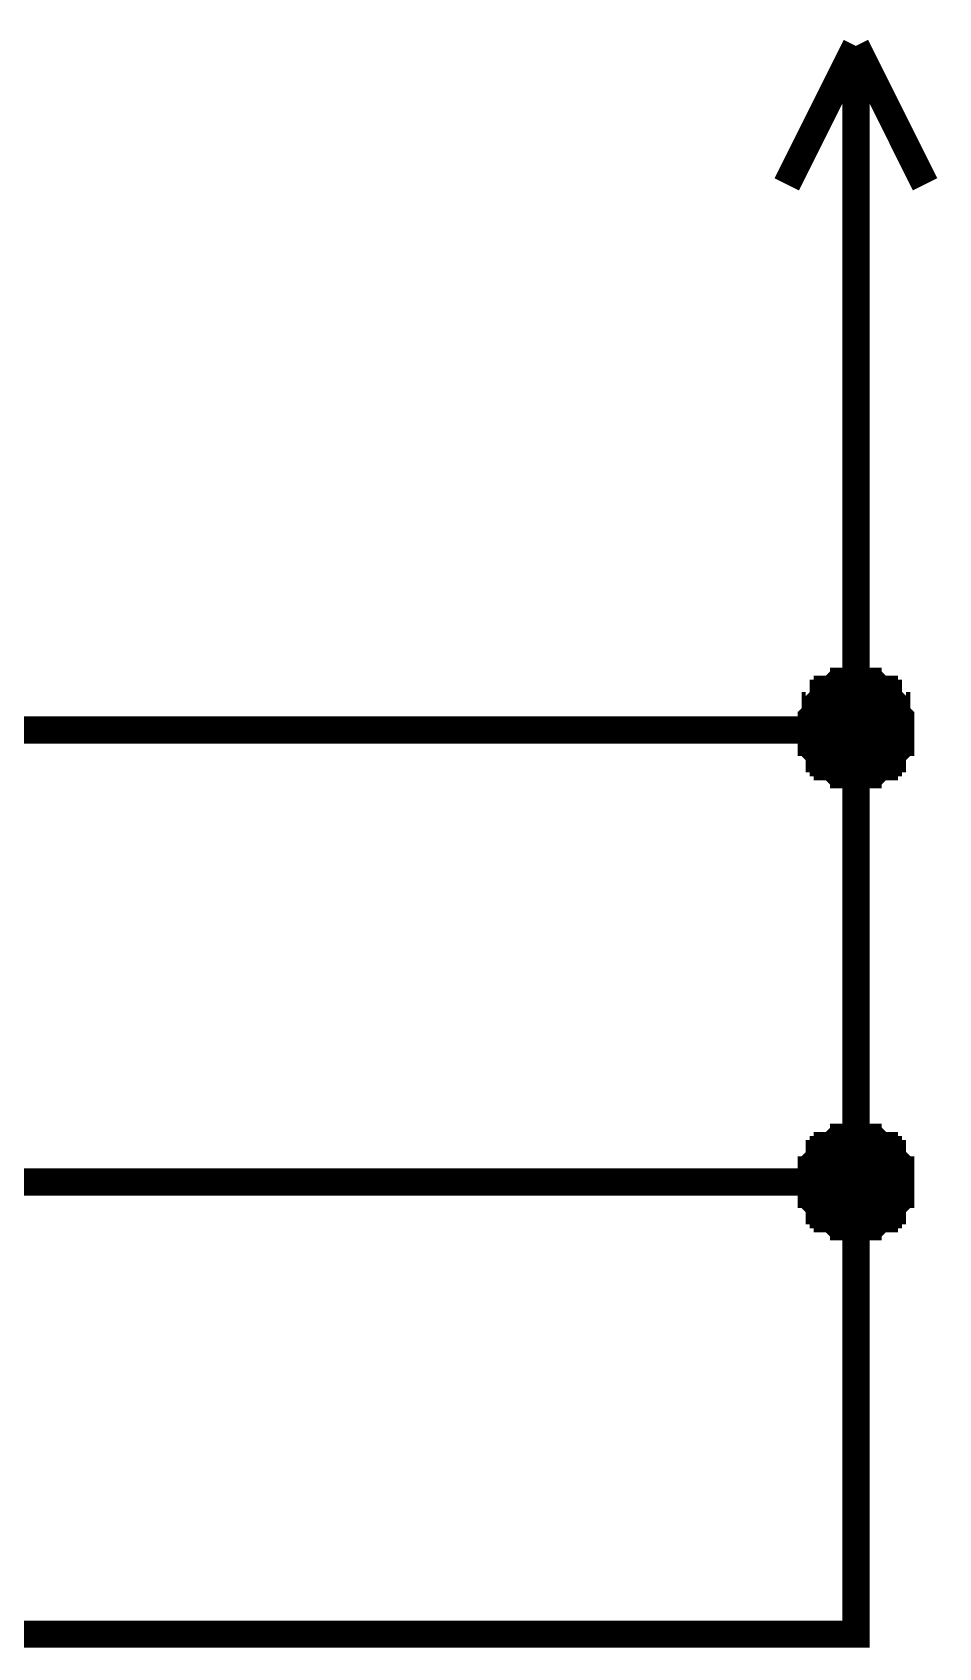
# Model space of a CAD drawing. Header units: millimetres. Extents: x 0 to 841, y 0 to 594.
# Drawn here: x 755.91 to 765.92, y 252.34 to 270.15 of the extents above; entities that cross this region are included whole.
import ezdxf

# ---------------------------------------------------------------- set-up
doc = ezdxf.new("R2010")
doc.units = ezdxf.units.MM
doc.layers.add('Sheet', color=255, linetype='Continuous')

msp = doc.modelspace()

# ---------------------------------------------------------------- linework, layer by layer
at = {"layer": 'Sheet'}
for points, const_width in [([(765.003, 270.004), (764.239, 268.477)], 0.3), ([(765.003, 270.004), (765.766, 268.477)], 0.3), ([(765.003, 267.489), (765.003, 270.004)], 0.3), ([(745.015, 252.486), (765.003, 252.486), (765.003, 257.472), (765.003, 262.458), (765.003, 267.489)], 0.3), ([(764.509, 262.458), (764.509, 262.503), (764.509, 262.503), (764.509, 262.548), (764.509, 262.593), (764.509, 262.593), (764.554, 262.637), (764.554, 262.637), (764.554, 262.682), (764.554, 262.682), (764.554, 262.727), (764.599, 262.727), (764.599, 262.772), (764.599, 262.772), (764.643, 262.817), (764.643, 262.817), (764.643, 262.862), (764.688, 262.862), (764.688, 262.862), (764.688, 262.907), (764.733, 262.907), (764.733, 262.907), (764.778, 262.952), (764.778, 262.952), (764.823, 262.952), (764.823, 262.952), (764.868, 262.952), (764.868, 262.997), (764.913, 262.997), (764.913, 262.997), (764.958, 262.997), (764.958, 262.997), (765.003, 262.997)], 0.3), ([(764.509, 262.458), (764.509, 262.503), (764.509, 262.503), (764.509, 262.548), (764.509, 262.593), (764.509, 262.593), (764.554, 262.637), (764.554, 262.637), (764.554, 262.682), (764.554, 262.682), (764.554, 262.727), (764.599, 262.727), (764.599, 262.772), (764.599, 262.772), (764.643, 262.817), (764.643, 262.817), (764.643, 262.862), (764.688, 262.862), (764.688, 262.862), (764.688, 262.907), (764.733, 262.907), (764.733, 262.907), (764.778, 262.952), (764.778, 262.952), (764.823, 262.952), (764.823, 262.952), (764.868, 262.952), (764.868, 262.997), (764.913, 262.997), (764.913, 262.997), (764.958, 262.997), (764.958, 262.997), (765.003, 262.997)], 0.3), ([(764.509, 262.458), (764.509, 262.503), (764.509, 262.503), (764.509, 262.548), (764.509, 262.593), (764.509, 262.593), (764.554, 262.637), (764.554, 262.637), (764.554, 262.682), (764.554, 262.682), (764.554, 262.727), (764.599, 262.727), (764.599, 262.772), (764.599, 262.772), (764.643, 262.817), (764.643, 262.817), (764.643, 262.862), (764.688, 262.862), (764.688, 262.862), (764.688, 262.907), (764.733, 262.907), (764.733, 262.907), (764.778, 262.952), (764.778, 262.952), (764.823, 262.952), (764.823, 262.952), (764.868, 262.952), (764.868, 262.997), (764.913, 262.997), (764.913, 262.997), (764.958, 262.997), (764.958, 262.997), (765.003, 262.997)], 0.3), ([(764.509, 262.458), (764.509, 262.503), (764.509, 262.503), (764.509, 262.548), (764.509, 262.593), (764.509, 262.593), (764.554, 262.637), (764.554, 262.637), (764.554, 262.682), (764.554, 262.682), (764.554, 262.727), (764.599, 262.727), (764.599, 262.772), (764.599, 262.772), (764.643, 262.817), (764.643, 262.817), (764.643, 262.862), (764.688, 262.862), (764.688, 262.862), (764.688, 262.907), (764.733, 262.907), (764.733, 262.907), (764.778, 262.952), (764.778, 262.952), (764.823, 262.952), (764.823, 262.952), (764.868, 262.952), (764.868, 262.997), (764.913, 262.997), (764.913, 262.997), (764.958, 262.997), (764.958, 262.997), (765.003, 262.997)], 0.3), ([(764.509, 262.458), (764.509, 262.503), (764.509, 262.503), (764.509, 262.548), (764.509, 262.593), (764.509, 262.593), (764.554, 262.637), (764.554, 262.637), (764.554, 262.682), (764.554, 262.682), (764.554, 262.727), (764.599, 262.727), (764.599, 262.772), (764.599, 262.772), (764.643, 262.817), (764.643, 262.817), (764.643, 262.862), (764.688, 262.862), (764.688, 262.862), (764.688, 262.907), (764.733, 262.907), (764.733, 262.907), (764.778, 262.952), (764.778, 262.952), (764.823, 262.952), (764.823, 262.952), (764.868, 262.952), (764.868, 262.997), (764.913, 262.997), (764.913, 262.997), (764.958, 262.997), (764.958, 262.997), (765.003, 262.997)], 0.0991), ([(764.509, 262.458), (764.509, 262.503), (764.509, 262.503), (764.509, 262.548), (764.509, 262.593), (764.509, 262.593), (764.554, 262.637), (764.554, 262.637), (764.554, 262.682), (764.554, 262.682), (764.554, 262.727), (764.599, 262.727), (764.599, 262.772), (764.599, 262.772), (764.643, 262.817), (764.643, 262.817), (764.643, 262.862), (764.688, 262.862), (764.688, 262.862), (764.688, 262.907), (764.733, 262.907), (764.733, 262.907), (764.778, 262.952), (764.778, 262.952), (764.823, 262.952), (764.823, 262.952), (764.868, 262.952), (764.868, 262.997), (764.913, 262.997), (764.913, 262.997), (764.958, 262.997), (764.958, 262.997), (765.003, 262.997)], 0.0991), ([(764.509, 262.458), (764.509, 262.503), (764.509, 262.503), (764.509, 262.548), (764.509, 262.593), (764.509, 262.593), (764.554, 262.637), (764.554, 262.637), (764.554, 262.682), (764.554, 262.682), (764.554, 262.727), (764.599, 262.727), (764.599, 262.772), (764.599, 262.772), (764.643, 262.817), (764.643, 262.817), (764.643, 262.862), (764.688, 262.862), (764.688, 262.862), (764.688, 262.907), (764.733, 262.907), (764.733, 262.907), (764.778, 262.952), (764.778, 262.952), (764.823, 262.952), (764.823, 262.952), (764.868, 262.952), (764.868, 262.997), (764.913, 262.997), (764.913, 262.997), (764.958, 262.997), (764.958, 262.997), (765.003, 262.997)], 0.0991), ([(764.509, 262.458), (764.509, 262.503), (764.509, 262.503), (764.509, 262.548), (764.509, 262.593), (764.509, 262.593), (764.554, 262.637), (764.554, 262.637), (764.554, 262.682), (764.554, 262.682), (764.554, 262.727), (764.599, 262.727), (764.599, 262.772), (764.599, 262.772), (764.643, 262.817), (764.643, 262.817), (764.643, 262.862), (764.688, 262.862), (764.688, 262.862), (764.688, 262.907), (764.733, 262.907), (764.733, 262.907), (764.778, 262.952), (764.778, 262.952), (764.823, 262.952), (764.823, 262.952), (764.868, 262.952), (764.868, 262.997), (764.913, 262.997), (764.913, 262.997), (764.958, 262.997), (764.958, 262.997), (765.003, 262.997)], 0.0991), ([(765.003, 262.997), (765.003, 262.997)], 0.3), ([(765.003, 262.997), (765.048, 262.997), (765.048, 262.997), (765.093, 262.997), (765.093, 262.997), (765.138, 262.997), (765.138, 262.952), (765.182, 262.952), (765.182, 262.952), (765.227, 262.952), (765.227, 262.952), (765.272, 262.907), (765.272, 262.907), (765.317, 262.907), (765.317, 262.862), (765.317, 262.862), (765.362, 262.862), (765.362, 262.817), (765.362, 262.817), (765.407, 262.772), (765.407, 262.772), (765.407, 262.727), (765.452, 262.727), (765.452, 262.682), (765.452, 262.682), (765.452, 262.637), (765.452, 262.637), (765.497, 262.593), (765.497, 262.593), (765.497, 262.548), (765.497, 262.503), (765.497, 262.503), (765.497, 262.458)], 0.3), ([(765.003, 262.997), (765.003, 262.997)], 0.3), ([(765.003, 262.997), (765.048, 262.997), (765.048, 262.997), (765.093, 262.997), (765.093, 262.997), (765.138, 262.997), (765.138, 262.952), (765.182, 262.952), (765.182, 262.952), (765.227, 262.952), (765.227, 262.952), (765.272, 262.907), (765.272, 262.907), (765.317, 262.907), (765.317, 262.862), (765.317, 262.862), (765.362, 262.862), (765.362, 262.817), (765.362, 262.817), (765.407, 262.772), (765.407, 262.772), (765.407, 262.727), (765.452, 262.727), (765.452, 262.682), (765.452, 262.682), (765.452, 262.637), (765.452, 262.637), (765.497, 262.593), (765.497, 262.593), (765.497, 262.548), (765.497, 262.503), (765.497, 262.503), (765.497, 262.458)], 0.3), ([(765.003, 262.997), (765.003, 262.997)], 0.3), ([(765.003, 262.997), (765.048, 262.997), (765.048, 262.997), (765.093, 262.997), (765.093, 262.997), (765.138, 262.997), (765.138, 262.952), (765.182, 262.952), (765.182, 262.952), (765.227, 262.952), (765.227, 262.952), (765.272, 262.907), (765.272, 262.907), (765.317, 262.907), (765.317, 262.862), (765.317, 262.862), (765.362, 262.862), (765.362, 262.817), (765.362, 262.817), (765.407, 262.772), (765.407, 262.772), (765.407, 262.727), (765.452, 262.727), (765.452, 262.682), (765.452, 262.682), (765.452, 262.637), (765.452, 262.637), (765.497, 262.593), (765.497, 262.593), (765.497, 262.548), (765.497, 262.503), (765.497, 262.503), (765.497, 262.458)], 0.3), ([(765.003, 262.997), (765.003, 262.997)], 0.3), ([(765.003, 262.997), (765.048, 262.997), (765.048, 262.997), (765.093, 262.997), (765.093, 262.997), (765.138, 262.997), (765.138, 262.952), (765.182, 262.952), (765.182, 262.952), (765.227, 262.952), (765.227, 262.952), (765.272, 262.907), (765.272, 262.907), (765.317, 262.907), (765.317, 262.862), (765.317, 262.862), (765.362, 262.862), (765.362, 262.817), (765.362, 262.817), (765.407, 262.772), (765.407, 262.772), (765.407, 262.727), (765.452, 262.727), (765.452, 262.682), (765.452, 262.682), (765.452, 262.637), (765.452, 262.637), (765.497, 262.593), (765.497, 262.593), (765.497, 262.548), (765.497, 262.503), (765.497, 262.503), (765.497, 262.458)], 0.3), ([(765.003, 262.997), (765.003, 262.997)], 0.0991), ([(765.003, 262.997), (765.048, 262.997), (765.048, 262.997), (765.093, 262.997), (765.093, 262.997), (765.138, 262.997), (765.138, 262.952), (765.182, 262.952), (765.182, 262.952), (765.227, 262.952), (765.227, 262.952), (765.272, 262.907), (765.272, 262.907), (765.317, 262.907), (765.317, 262.862), (765.317, 262.862), (765.362, 262.862), (765.362, 262.817), (765.362, 262.817), (765.407, 262.772), (765.407, 262.772), (765.407, 262.727), (765.452, 262.727), (765.452, 262.682), (765.452, 262.682), (765.452, 262.637), (765.452, 262.637), (765.497, 262.593), (765.497, 262.593), (765.497, 262.548), (765.497, 262.503), (765.497, 262.503), (765.497, 262.458)], 0.0991), ([(765.003, 262.997), (765.003, 262.997)], 0.0991), ([(765.003, 262.997), (765.048, 262.997), (765.048, 262.997), (765.093, 262.997), (765.093, 262.997), (765.138, 262.997), (765.138, 262.952), (765.182, 262.952), (765.182, 262.952), (765.227, 262.952), (765.227, 262.952), (765.272, 262.907), (765.272, 262.907), (765.317, 262.907), (765.317, 262.862), (765.317, 262.862), (765.362, 262.862), (765.362, 262.817), (765.362, 262.817), (765.407, 262.772), (765.407, 262.772), (765.407, 262.727), (765.452, 262.727), (765.452, 262.682), (765.452, 262.682), (765.452, 262.637), (765.452, 262.637), (765.497, 262.593), (765.497, 262.593), (765.497, 262.548), (765.497, 262.503), (765.497, 262.503), (765.497, 262.458)], 0.0991), ([(765.003, 262.997), (765.003, 262.997)], 0.0991), ([(765.003, 262.997), (765.048, 262.997), (765.048, 262.997), (765.093, 262.997), (765.093, 262.997), (765.138, 262.997), (765.138, 262.952), (765.182, 262.952), (765.182, 262.952), (765.227, 262.952), (765.227, 262.952), (765.272, 262.907), (765.272, 262.907), (765.317, 262.907), (765.317, 262.862), (765.317, 262.862), (765.362, 262.862), (765.362, 262.817), (765.362, 262.817), (765.407, 262.772), (765.407, 262.772), (765.407, 262.727), (765.452, 262.727), (765.452, 262.682), (765.452, 262.682), (765.452, 262.637), (765.452, 262.637), (765.497, 262.593), (765.497, 262.593), (765.497, 262.548), (765.497, 262.503), (765.497, 262.503), (765.497, 262.458)], 0.0991), ([(765.003, 262.997), (765.003, 262.997)], 0.0991), ([(765.003, 262.997), (765.048, 262.997), (765.048, 262.997), (765.093, 262.997), (765.093, 262.997), (765.138, 262.997), (765.138, 262.952), (765.182, 262.952), (765.182, 262.952), (765.227, 262.952), (765.227, 262.952), (765.272, 262.907), (765.272, 262.907), (765.317, 262.907), (765.317, 262.862), (765.317, 262.862), (765.362, 262.862), (765.362, 262.817), (765.362, 262.817), (765.407, 262.772), (765.407, 262.772), (765.407, 262.727), (765.452, 262.727), (765.452, 262.682), (765.452, 262.682), (765.452, 262.637), (765.452, 262.637), (765.497, 262.593), (765.497, 262.593), (765.497, 262.548), (765.497, 262.503), (765.497, 262.503), (765.497, 262.458)], 0.0991), ([(745.015, 262.458), (765.003, 262.458)], 0.3), ([(765.003, 261.964), (764.958, 261.964), (764.958, 261.964), (764.913, 261.964), (764.913, 261.964), (764.868, 261.964), (764.868, 262.009), (764.823, 262.009), (764.823, 262.009), (764.778, 262.009), (764.778, 262.009), (764.733, 262.054), (764.733, 262.054), (764.688, 262.054), (764.688, 262.098), (764.688, 262.098), (764.643, 262.098), (764.643, 262.143), (764.643, 262.143), (764.599, 262.143), (764.599, 262.188), (764.599, 262.188), (764.554, 262.233), (764.554, 262.233), (764.554, 262.278), (764.554, 262.278), (764.554, 262.323), (764.509, 262.323), (764.509, 262.368), (764.509, 262.368), (764.509, 262.413), (764.509, 262.413), (764.509, 262.458)], 0.3), ([(764.509, 262.458), (764.509, 262.458)], 0.3), ([(765.003, 261.964), (764.958, 261.964), (764.958, 261.964), (764.913, 261.964), (764.913, 261.964), (764.868, 261.964), (764.868, 262.009), (764.823, 262.009), (764.823, 262.009), (764.778, 262.009), (764.778, 262.009), (764.733, 262.054), (764.733, 262.054), (764.688, 262.054), (764.688, 262.098), (764.688, 262.098), (764.643, 262.098), (764.643, 262.143), (764.643, 262.143), (764.599, 262.143), (764.599, 262.188), (764.599, 262.188), (764.554, 262.233), (764.554, 262.233), (764.554, 262.278), (764.554, 262.278), (764.554, 262.323), (764.509, 262.323), (764.509, 262.368), (764.509, 262.368), (764.509, 262.413), (764.509, 262.413), (764.509, 262.458)], 0.3), ([(764.509, 262.458), (764.509, 262.458)], 0.3), ([(765.003, 261.964), (764.958, 261.964), (764.958, 261.964), (764.913, 261.964), (764.913, 261.964), (764.868, 261.964), (764.868, 262.009), (764.823, 262.009), (764.823, 262.009), (764.778, 262.009), (764.778, 262.009), (764.733, 262.054), (764.733, 262.054), (764.688, 262.054), (764.688, 262.098), (764.688, 262.098), (764.643, 262.098), (764.643, 262.143), (764.643, 262.143), (764.599, 262.143), (764.599, 262.188), (764.599, 262.188), (764.554, 262.233), (764.554, 262.233), (764.554, 262.278), (764.554, 262.278), (764.554, 262.323), (764.509, 262.323), (764.509, 262.368), (764.509, 262.368), (764.509, 262.413), (764.509, 262.413), (764.509, 262.458)], 0.3), ([(764.509, 262.458), (764.509, 262.458)], 0.3), ([(765.003, 261.964), (764.958, 261.964), (764.958, 261.964), (764.913, 261.964), (764.913, 261.964), (764.868, 261.964), (764.868, 262.009), (764.823, 262.009), (764.823, 262.009), (764.778, 262.009), (764.778, 262.009), (764.733, 262.054), (764.733, 262.054), (764.688, 262.054), (764.688, 262.098), (764.688, 262.098), (764.643, 262.098), (764.643, 262.143), (764.643, 262.143), (764.599, 262.143), (764.599, 262.188), (764.599, 262.188), (764.554, 262.233), (764.554, 262.233), (764.554, 262.278), (764.554, 262.278), (764.554, 262.323), (764.509, 262.323), (764.509, 262.368), (764.509, 262.368), (764.509, 262.413), (764.509, 262.413), (764.509, 262.458)], 0.3), ([(764.509, 262.458), (764.509, 262.458)], 0.3), ([(765.003, 261.964), (764.958, 261.964), (764.958, 261.964), (764.913, 261.964), (764.913, 261.964), (764.868, 261.964), (764.868, 262.009), (764.823, 262.009), (764.823, 262.009), (764.778, 262.009), (764.778, 262.009), (764.733, 262.054), (764.733, 262.054), (764.688, 262.054), (764.688, 262.098), (764.688, 262.098), (764.643, 262.098), (764.643, 262.143), (764.643, 262.143), (764.599, 262.143), (764.599, 262.188), (764.599, 262.188), (764.554, 262.233), (764.554, 262.233), (764.554, 262.278), (764.554, 262.278), (764.554, 262.323), (764.509, 262.323), (764.509, 262.368), (764.509, 262.368), (764.509, 262.413), (764.509, 262.413), (764.509, 262.458)], 0.0991), ([(764.509, 262.458), (764.509, 262.458)], 0.0991), ([(765.003, 261.964), (764.958, 261.964), (764.958, 261.964), (764.913, 261.964), (764.913, 261.964), (764.868, 261.964), (764.868, 262.009), (764.823, 262.009), (764.823, 262.009), (764.778, 262.009), (764.778, 262.009), (764.733, 262.054), (764.733, 262.054), (764.688, 262.054), (764.688, 262.098), (764.688, 262.098), (764.643, 262.098), (764.643, 262.143), (764.643, 262.143), (764.599, 262.143), (764.599, 262.188), (764.599, 262.188), (764.554, 262.233), (764.554, 262.233), (764.554, 262.278), (764.554, 262.278), (764.554, 262.323), (764.509, 262.323), (764.509, 262.368), (764.509, 262.368), (764.509, 262.413), (764.509, 262.413), (764.509, 262.458)], 0.0991), ([(764.509, 262.458), (764.509, 262.458)], 0.0991), ([(765.003, 261.964), (764.958, 261.964), (764.958, 261.964), (764.913, 261.964), (764.913, 261.964), (764.868, 261.964), (764.868, 262.009), (764.823, 262.009), (764.823, 262.009), (764.778, 262.009), (764.778, 262.009), (764.733, 262.054), (764.733, 262.054), (764.688, 262.054), (764.688, 262.098), (764.688, 262.098), (764.643, 262.098), (764.643, 262.143), (764.643, 262.143), (764.599, 262.143), (764.599, 262.188), (764.599, 262.188), (764.554, 262.233), (764.554, 262.233), (764.554, 262.278), (764.554, 262.278), (764.554, 262.323), (764.509, 262.323), (764.509, 262.368), (764.509, 262.368), (764.509, 262.413), (764.509, 262.413), (764.509, 262.458)], 0.0991), ([(764.509, 262.458), (764.509, 262.458)], 0.0991), ([(765.003, 261.964), (764.958, 261.964), (764.958, 261.964), (764.913, 261.964), (764.913, 261.964), (764.868, 261.964), (764.868, 262.009), (764.823, 262.009), (764.823, 262.009), (764.778, 262.009), (764.778, 262.009), (764.733, 262.054), (764.733, 262.054), (764.688, 262.054), (764.688, 262.098), (764.688, 262.098), (764.643, 262.098), (764.643, 262.143), (764.643, 262.143), (764.599, 262.143), (764.599, 262.188), (764.599, 262.188), (764.554, 262.233), (764.554, 262.233), (764.554, 262.278), (764.554, 262.278), (764.554, 262.323), (764.509, 262.323), (764.509, 262.368), (764.509, 262.368), (764.509, 262.413), (764.509, 262.413), (764.509, 262.458)], 0.0991), ([(764.509, 262.458), (764.509, 262.458)], 0.0991), ([(765.497, 262.458), (765.497, 262.413), (765.497, 262.413), (765.497, 262.368), (765.497, 262.368), (765.497, 262.323), (765.452, 262.323), (765.452, 262.278), (765.452, 262.278), (765.452, 262.233), (765.452, 262.233), (765.407, 262.188), (765.407, 262.188), (765.407, 262.143), (765.362, 262.143), (765.362, 262.143), (765.362, 262.098), (765.317, 262.098), (765.317, 262.098), (765.317, 262.054), (765.272, 262.054), (765.272, 262.054), (765.227, 262.009), (765.227, 262.009), (765.182, 262.009), (765.182, 262.009), (765.138, 262.009), (765.138, 261.964), (765.093, 261.964), (765.093, 261.964), (765.048, 261.964), (765.048, 261.964), (765.003, 261.964)], 0.3), ([(765.497, 262.458), (765.497, 262.413), (765.497, 262.413), (765.497, 262.368), (765.497, 262.368), (765.497, 262.323), (765.452, 262.323), (765.452, 262.278), (765.452, 262.278), (765.452, 262.233), (765.452, 262.233), (765.407, 262.188), (765.407, 262.188), (765.407, 262.143), (765.362, 262.143), (765.362, 262.143), (765.362, 262.098), (765.317, 262.098), (765.317, 262.098), (765.317, 262.054), (765.272, 262.054), (765.272, 262.054), (765.227, 262.009), (765.227, 262.009), (765.182, 262.009), (765.182, 262.009), (765.138, 262.009), (765.138, 261.964), (765.093, 261.964), (765.093, 261.964), (765.048, 261.964), (765.048, 261.964), (765.003, 261.964)], 0.3), ([(765.497, 262.458), (765.497, 262.413), (765.497, 262.413), (765.497, 262.368), (765.497, 262.368), (765.497, 262.323), (765.452, 262.323), (765.452, 262.278), (765.452, 262.278), (765.452, 262.233), (765.452, 262.233), (765.407, 262.188), (765.407, 262.188), (765.407, 262.143), (765.362, 262.143), (765.362, 262.143), (765.362, 262.098), (765.317, 262.098), (765.317, 262.098), (765.317, 262.054), (765.272, 262.054), (765.272, 262.054), (765.227, 262.009), (765.227, 262.009), (765.182, 262.009), (765.182, 262.009), (765.138, 262.009), (765.138, 261.964), (765.093, 261.964), (765.093, 261.964), (765.048, 261.964), (765.048, 261.964), (765.003, 261.964)], 0.3), ([(765.497, 262.458), (765.497, 262.413), (765.497, 262.413), (765.497, 262.368), (765.497, 262.368), (765.497, 262.323), (765.452, 262.323), (765.452, 262.278), (765.452, 262.278), (765.452, 262.233), (765.452, 262.233), (765.407, 262.188), (765.407, 262.188), (765.407, 262.143), (765.362, 262.143), (765.362, 262.143), (765.362, 262.098), (765.317, 262.098), (765.317, 262.098), (765.317, 262.054), (765.272, 262.054), (765.272, 262.054), (765.227, 262.009), (765.227, 262.009), (765.182, 262.009), (765.182, 262.009), (765.138, 262.009), (765.138, 261.964), (765.093, 261.964), (765.093, 261.964), (765.048, 261.964), (765.048, 261.964), (765.003, 261.964)], 0.3), ([(765.497, 262.458), (765.497, 262.413), (765.497, 262.413), (765.497, 262.368), (765.497, 262.368), (765.497, 262.323), (765.452, 262.323), (765.452, 262.278), (765.452, 262.278), (765.452, 262.233), (765.452, 262.233), (765.407, 262.188), (765.407, 262.188), (765.407, 262.143), (765.362, 262.143), (765.362, 262.143), (765.362, 262.098), (765.317, 262.098), (765.317, 262.098), (765.317, 262.054), (765.272, 262.054), (765.272, 262.054), (765.227, 262.009), (765.227, 262.009), (765.182, 262.009), (765.182, 262.009), (765.138, 262.009), (765.138, 261.964), (765.093, 261.964), (765.093, 261.964), (765.048, 261.964), (765.048, 261.964), (765.003, 261.964)], 0.0991), ([(765.497, 262.458), (765.497, 262.413), (765.497, 262.413), (765.497, 262.368), (765.497, 262.368), (765.497, 262.323), (765.452, 262.323), (765.452, 262.278), (765.452, 262.278), (765.452, 262.233), (765.452, 262.233), (765.407, 262.188), (765.407, 262.188), (765.407, 262.143), (765.362, 262.143), (765.362, 262.143), (765.362, 262.098), (765.317, 262.098), (765.317, 262.098), (765.317, 262.054), (765.272, 262.054), (765.272, 262.054), (765.227, 262.009), (765.227, 262.009), (765.182, 262.009), (765.182, 262.009), (765.138, 262.009), (765.138, 261.964), (765.093, 261.964), (765.093, 261.964), (765.048, 261.964), (765.048, 261.964), (765.003, 261.964)], 0.0991), ([(765.497, 262.458), (765.497, 262.413), (765.497, 262.413), (765.497, 262.368), (765.497, 262.368), (765.497, 262.323), (765.452, 262.323), (765.452, 262.278), (765.452, 262.278), (765.452, 262.233), (765.452, 262.233), (765.407, 262.188), (765.407, 262.188), (765.407, 262.143), (765.362, 262.143), (765.362, 262.143), (765.362, 262.098), (765.317, 262.098), (765.317, 262.098), (765.317, 262.054), (765.272, 262.054), (765.272, 262.054), (765.227, 262.009), (765.227, 262.009), (765.182, 262.009), (765.182, 262.009), (765.138, 262.009), (765.138, 261.964), (765.093, 261.964), (765.093, 261.964), (765.048, 261.964), (765.048, 261.964), (765.003, 261.964)], 0.0991), ([(765.497, 262.458), (765.497, 262.413), (765.497, 262.413), (765.497, 262.368), (765.497, 262.368), (765.497, 262.323), (765.452, 262.323), (765.452, 262.278), (765.452, 262.278), (765.452, 262.233), (765.452, 262.233), (765.407, 262.188), (765.407, 262.188), (765.407, 262.143), (765.362, 262.143), (765.362, 262.143), (765.362, 262.098), (765.317, 262.098), (765.317, 262.098), (765.317, 262.054), (765.272, 262.054), (765.272, 262.054), (765.227, 262.009), (765.227, 262.009), (765.182, 262.009), (765.182, 262.009), (765.138, 262.009), (765.138, 261.964), (765.093, 261.964), (765.093, 261.964), (765.048, 261.964), (765.048, 261.964), (765.003, 261.964)], 0.0991), ([(765.497, 262.458), (765.497, 262.458), (765.497, 262.458), (765.497, 262.458), (765.497, 262.458), (765.497, 262.458), (765.497, 262.458), (765.497, 262.458), (765.497, 262.458), (765.497, 262.458), (765.497, 262.458), (765.497, 262.458), (765.497, 262.458), (765.497, 262.458), (765.497, 262.458), (765.497, 262.458), (765.497, 262.458), (765.497, 262.458), (765.497, 262.458), (765.497, 262.458), (765.497, 262.458), (765.497, 262.458), (765.497, 262.458), (765.497, 262.458), (765.497, 262.458), (765.497, 262.458), (765.497, 262.458), (765.497, 262.458), (765.497, 262.458), (765.497, 262.458), (765.497, 262.458), (765.497, 262.458), (765.497, 262.458)], 0.3), ([(765.497, 262.458), (765.497, 262.458)], 0.3), ([(765.497, 262.458), (765.497, 262.458), (765.497, 262.458), (765.497, 262.458), (765.497, 262.458), (765.497, 262.458), (765.497, 262.458), (765.497, 262.458), (765.497, 262.458), (765.497, 262.458), (765.497, 262.458), (765.497, 262.458), (765.497, 262.458), (765.497, 262.458), (765.497, 262.458), (765.497, 262.458), (765.497, 262.458), (765.497, 262.458), (765.497, 262.458), (765.497, 262.458), (765.497, 262.458), (765.497, 262.458), (765.497, 262.458), (765.497, 262.458), (765.497, 262.458), (765.497, 262.458), (765.497, 262.458), (765.497, 262.458), (765.497, 262.458), (765.497, 262.458), (765.497, 262.458), (765.497, 262.458), (765.497, 262.458)], 0.3), ([(765.497, 262.458), (765.497, 262.458)], 0.3), ([(765.497, 262.458), (765.497, 262.458), (765.497, 262.458), (765.497, 262.458), (765.497, 262.458), (765.497, 262.458), (765.497, 262.458), (765.497, 262.458), (765.497, 262.458), (765.497, 262.458), (765.497, 262.458), (765.497, 262.458), (765.497, 262.458), (765.497, 262.458), (765.497, 262.458), (765.497, 262.458), (765.497, 262.458), (765.497, 262.458), (765.497, 262.458), (765.497, 262.458), (765.497, 262.458), (765.497, 262.458), (765.497, 262.458), (765.497, 262.458), (765.497, 262.458), (765.497, 262.458), (765.497, 262.458), (765.497, 262.458), (765.497, 262.458), (765.497, 262.458), (765.497, 262.458), (765.497, 262.458), (765.497, 262.458)], 0.3), ([(765.497, 262.458), (765.497, 262.458)], 0.3), ([(765.497, 262.458), (765.497, 262.458), (765.497, 262.458), (765.497, 262.458), (765.497, 262.458), (765.497, 262.458), (765.497, 262.458), (765.497, 262.458), (765.497, 262.458), (765.497, 262.458), (765.497, 262.458), (765.497, 262.458), (765.497, 262.458), (765.497, 262.458), (765.497, 262.458), (765.497, 262.458), (765.497, 262.458), (765.497, 262.458), (765.497, 262.458), (765.497, 262.458), (765.497, 262.458), (765.497, 262.458), (765.497, 262.458), (765.497, 262.458), (765.497, 262.458), (765.497, 262.458), (765.497, 262.458), (765.497, 262.458), (765.497, 262.458), (765.497, 262.458), (765.497, 262.458), (765.497, 262.458), (765.497, 262.458)], 0.3), ([(765.497, 262.458), (765.497, 262.458)], 0.3), ([(765.497, 262.458), (765.497, 262.458), (765.497, 262.458), (765.497, 262.458), (765.497, 262.458), (765.497, 262.458), (765.497, 262.458), (765.497, 262.458), (765.497, 262.458), (765.497, 262.458), (765.497, 262.458), (765.497, 262.458), (765.497, 262.458), (765.497, 262.458), (765.497, 262.458), (765.497, 262.458), (765.497, 262.458), (765.497, 262.458), (765.497, 262.458), (765.497, 262.458), (765.497, 262.458), (765.497, 262.458), (765.497, 262.458), (765.497, 262.458), (765.497, 262.458), (765.497, 262.458), (765.497, 262.458), (765.497, 262.458), (765.497, 262.458), (765.497, 262.458), (765.497, 262.458), (765.497, 262.458), (765.497, 262.458)], 0.0991), ([(765.497, 262.458), (765.497, 262.458)], 0.0991), ([(765.497, 262.458), (765.497, 262.458), (765.497, 262.458), (765.497, 262.458), (765.497, 262.458), (765.497, 262.458), (765.497, 262.458), (765.497, 262.458), (765.497, 262.458), (765.497, 262.458), (765.497, 262.458), (765.497, 262.458), (765.497, 262.458), (765.497, 262.458), (765.497, 262.458), (765.497, 262.458), (765.497, 262.458), (765.497, 262.458), (765.497, 262.458), (765.497, 262.458), (765.497, 262.458), (765.497, 262.458), (765.497, 262.458), (765.497, 262.458), (765.497, 262.458), (765.497, 262.458), (765.497, 262.458), (765.497, 262.458), (765.497, 262.458), (765.497, 262.458), (765.497, 262.458), (765.497, 262.458), (765.497, 262.458)], 0.0991), ([(765.497, 262.458), (765.497, 262.458)], 0.0991), ([(765.497, 262.458), (765.497, 262.458), (765.497, 262.458), (765.497, 262.458), (765.497, 262.458), (765.497, 262.458), (765.497, 262.458), (765.497, 262.458), (765.497, 262.458), (765.497, 262.458), (765.497, 262.458), (765.497, 262.458), (765.497, 262.458), (765.497, 262.458), (765.497, 262.458), (765.497, 262.458), (765.497, 262.458), (765.497, 262.458), (765.497, 262.458), (765.497, 262.458), (765.497, 262.458), (765.497, 262.458), (765.497, 262.458), (765.497, 262.458), (765.497, 262.458), (765.497, 262.458), (765.497, 262.458), (765.497, 262.458), (765.497, 262.458), (765.497, 262.458), (765.497, 262.458), (765.497, 262.458), (765.497, 262.458)], 0.0991), ([(765.497, 262.458), (765.497, 262.458)], 0.0991), ([(765.497, 262.458), (765.497, 262.458), (765.497, 262.458), (765.497, 262.458), (765.497, 262.458), (765.497, 262.458), (765.497, 262.458), (765.497, 262.458), (765.497, 262.458), (765.497, 262.458), (765.497, 262.458), (765.497, 262.458), (765.497, 262.458), (765.497, 262.458), (765.497, 262.458), (765.497, 262.458), (765.497, 262.458), (765.497, 262.458), (765.497, 262.458), (765.497, 262.458), (765.497, 262.458), (765.497, 262.458), (765.497, 262.458), (765.497, 262.458), (765.497, 262.458), (765.497, 262.458), (765.497, 262.458), (765.497, 262.458), (765.497, 262.458), (765.497, 262.458), (765.497, 262.458), (765.497, 262.458), (765.497, 262.458)], 0.0991), ([(765.497, 262.458), (765.497, 262.458)], 0.0991), ([(764.509, 257.472), (764.509, 257.517), (764.509, 257.517), (764.509, 257.562), (764.509, 257.562), (764.509, 257.607), (764.554, 257.607), (764.554, 257.652), (764.554, 257.652), (764.554, 257.696), (764.554, 257.696), (764.599, 257.741), (764.599, 257.741), (764.599, 257.786), (764.643, 257.786), (764.643, 257.786), (764.643, 257.831), (764.688, 257.831), (764.688, 257.831), (764.688, 257.876), (764.733, 257.876), (764.733, 257.876), (764.778, 257.921), (764.778, 257.921), (764.823, 257.921), (764.823, 257.921), (764.868, 257.921), (764.868, 257.966), (764.913, 257.966), (764.913, 257.966), (764.958, 257.966), (764.958, 257.966), (765.003, 257.966)], 0.3), ([(764.509, 257.472), (764.509, 257.517), (764.509, 257.517), (764.509, 257.562), (764.509, 257.562), (764.509, 257.607), (764.554, 257.607), (764.554, 257.652), (764.554, 257.652), (764.554, 257.696), (764.554, 257.696), (764.599, 257.741), (764.599, 257.741), (764.599, 257.786), (764.643, 257.786), (764.643, 257.786), (764.643, 257.831), (764.688, 257.831), (764.688, 257.831), (764.688, 257.876), (764.733, 257.876), (764.733, 257.876), (764.778, 257.921), (764.778, 257.921), (764.823, 257.921), (764.823, 257.921), (764.868, 257.921), (764.868, 257.966), (764.913, 257.966), (764.913, 257.966), (764.958, 257.966), (764.958, 257.966), (765.003, 257.966)], 0.3), ([(764.509, 257.472), (764.509, 257.517), (764.509, 257.517), (764.509, 257.562), (764.509, 257.562), (764.509, 257.607), (764.554, 257.607), (764.554, 257.652), (764.554, 257.652), (764.554, 257.696), (764.554, 257.696), (764.599, 257.741), (764.599, 257.741), (764.599, 257.786), (764.643, 257.786), (764.643, 257.786), (764.643, 257.831), (764.688, 257.831), (764.688, 257.831), (764.688, 257.876), (764.733, 257.876), (764.733, 257.876), (764.778, 257.921), (764.778, 257.921), (764.823, 257.921), (764.823, 257.921), (764.868, 257.921), (764.868, 257.966), (764.913, 257.966), (764.913, 257.966), (764.958, 257.966), (764.958, 257.966), (765.003, 257.966)], 0.3), ([(764.509, 257.472), (764.509, 257.517), (764.509, 257.517), (764.509, 257.562), (764.509, 257.562), (764.509, 257.607), (764.554, 257.607), (764.554, 257.652), (764.554, 257.652), (764.554, 257.696), (764.554, 257.696), (764.599, 257.741), (764.599, 257.741), (764.599, 257.786), (764.643, 257.786), (764.643, 257.786), (764.643, 257.831), (764.688, 257.831), (764.688, 257.831), (764.688, 257.876), (764.733, 257.876), (764.733, 257.876), (764.778, 257.921), (764.778, 257.921), (764.823, 257.921), (764.823, 257.921), (764.868, 257.921), (764.868, 257.966), (764.913, 257.966), (764.913, 257.966), (764.958, 257.966), (764.958, 257.966), (765.003, 257.966)], 0.3), ([(764.509, 257.472), (764.509, 257.517), (764.509, 257.517), (764.509, 257.562), (764.509, 257.562), (764.509, 257.607), (764.554, 257.607), (764.554, 257.652), (764.554, 257.652), (764.554, 257.696), (764.554, 257.696), (764.599, 257.741), (764.599, 257.741), (764.599, 257.786), (764.643, 257.786), (764.643, 257.786), (764.643, 257.831), (764.688, 257.831), (764.688, 257.831), (764.688, 257.876), (764.733, 257.876), (764.733, 257.876), (764.778, 257.921), (764.778, 257.921), (764.823, 257.921), (764.823, 257.921), (764.868, 257.921), (764.868, 257.966), (764.913, 257.966), (764.913, 257.966), (764.958, 257.966), (764.958, 257.966), (765.003, 257.966)], 0.0991), ([(764.509, 257.472), (764.509, 257.517), (764.509, 257.517), (764.509, 257.562), (764.509, 257.562), (764.509, 257.607), (764.554, 257.607), (764.554, 257.652), (764.554, 257.652), (764.554, 257.696), (764.554, 257.696), (764.599, 257.741), (764.599, 257.741), (764.599, 257.786), (764.643, 257.786), (764.643, 257.786), (764.643, 257.831), (764.688, 257.831), (764.688, 257.831), (764.688, 257.876), (764.733, 257.876), (764.733, 257.876), (764.778, 257.921), (764.778, 257.921), (764.823, 257.921), (764.823, 257.921), (764.868, 257.921), (764.868, 257.966), (764.913, 257.966), (764.913, 257.966), (764.958, 257.966), (764.958, 257.966), (765.003, 257.966)], 0.0991), ([(764.509, 257.472), (764.509, 257.517), (764.509, 257.517), (764.509, 257.562), (764.509, 257.562), (764.509, 257.607), (764.554, 257.607), (764.554, 257.652), (764.554, 257.652), (764.554, 257.696), (764.554, 257.696), (764.599, 257.741), (764.599, 257.741), (764.599, 257.786), (764.643, 257.786), (764.643, 257.786), (764.643, 257.831), (764.688, 257.831), (764.688, 257.831), (764.688, 257.876), (764.733, 257.876), (764.733, 257.876), (764.778, 257.921), (764.778, 257.921), (764.823, 257.921), (764.823, 257.921), (764.868, 257.921), (764.868, 257.966), (764.913, 257.966), (764.913, 257.966), (764.958, 257.966), (764.958, 257.966), (765.003, 257.966)], 0.0991), ([(764.509, 257.472), (764.509, 257.517), (764.509, 257.517), (764.509, 257.562), (764.509, 257.562), (764.509, 257.607), (764.554, 257.607), (764.554, 257.652), (764.554, 257.652), (764.554, 257.696), (764.554, 257.696), (764.599, 257.741), (764.599, 257.741), (764.599, 257.786), (764.643, 257.786), (764.643, 257.786), (764.643, 257.831), (764.688, 257.831), (764.688, 257.831), (764.688, 257.876), (764.733, 257.876), (764.733, 257.876), (764.778, 257.921), (764.778, 257.921), (764.823, 257.921), (764.823, 257.921), (764.868, 257.921), (764.868, 257.966), (764.913, 257.966), (764.913, 257.966), (764.958, 257.966), (764.958, 257.966), (765.003, 257.966)], 0.0991), ([(765.003, 257.966), (765.003, 257.966)], 0.3), ([(765.003, 257.966), (765.048, 257.966), (765.048, 257.966), (765.093, 257.966), (765.093, 257.966), (765.138, 257.966), (765.138, 257.921), (765.182, 257.921), (765.182, 257.921), (765.227, 257.921), (765.227, 257.921), (765.272, 257.876), (765.272, 257.876), (765.317, 257.876), (765.317, 257.831), (765.317, 257.831), (765.362, 257.831), (765.362, 257.786), (765.362, 257.786), (765.407, 257.786), (765.407, 257.741), (765.407, 257.741), (765.452, 257.696), (765.452, 257.696), (765.452, 257.652), (765.452, 257.652), (765.452, 257.607), (765.497, 257.607), (765.497, 257.562), (765.497, 257.562), (765.497, 257.517), (765.497, 257.517), (765.497, 257.472)], 0.3), ([(765.003, 257.966), (765.003, 257.966)], 0.3), ([(765.003, 257.966), (765.048, 257.966), (765.048, 257.966), (765.093, 257.966), (765.093, 257.966), (765.138, 257.966), (765.138, 257.921), (765.182, 257.921), (765.182, 257.921), (765.227, 257.921), (765.227, 257.921), (765.272, 257.876), (765.272, 257.876), (765.317, 257.876), (765.317, 257.831), (765.317, 257.831), (765.362, 257.831), (765.362, 257.786), (765.362, 257.786), (765.407, 257.786), (765.407, 257.741), (765.407, 257.741), (765.452, 257.696), (765.452, 257.696), (765.452, 257.652), (765.452, 257.652), (765.452, 257.607), (765.497, 257.607), (765.497, 257.562), (765.497, 257.562), (765.497, 257.517), (765.497, 257.517), (765.497, 257.472)], 0.3), ([(765.003, 257.966), (765.003, 257.966)], 0.3), ([(765.003, 257.966), (765.048, 257.966), (765.048, 257.966), (765.093, 257.966), (765.093, 257.966), (765.138, 257.966), (765.138, 257.921), (765.182, 257.921), (765.182, 257.921), (765.227, 257.921), (765.227, 257.921), (765.272, 257.876), (765.272, 257.876), (765.317, 257.876), (765.317, 257.831), (765.317, 257.831), (765.362, 257.831), (765.362, 257.786), (765.362, 257.786), (765.407, 257.786), (765.407, 257.741), (765.407, 257.741), (765.452, 257.696), (765.452, 257.696), (765.452, 257.652), (765.452, 257.652), (765.452, 257.607), (765.497, 257.607), (765.497, 257.562), (765.497, 257.562), (765.497, 257.517), (765.497, 257.517), (765.497, 257.472)], 0.3), ([(765.003, 257.966), (765.003, 257.966)], 0.3), ([(765.003, 257.966), (765.048, 257.966), (765.048, 257.966), (765.093, 257.966), (765.093, 257.966), (765.138, 257.966), (765.138, 257.921), (765.182, 257.921), (765.182, 257.921), (765.227, 257.921), (765.227, 257.921), (765.272, 257.876), (765.272, 257.876), (765.317, 257.876), (765.317, 257.831), (765.317, 257.831), (765.362, 257.831), (765.362, 257.786), (765.362, 257.786), (765.407, 257.786), (765.407, 257.741), (765.407, 257.741), (765.452, 257.696), (765.452, 257.696), (765.452, 257.652), (765.452, 257.652), (765.452, 257.607), (765.497, 257.607), (765.497, 257.562), (765.497, 257.562), (765.497, 257.517), (765.497, 257.517), (765.497, 257.472)], 0.3), ([(765.003, 257.966), (765.003, 257.966)], 0.0991), ([(765.003, 257.966), (765.048, 257.966), (765.048, 257.966), (765.093, 257.966), (765.093, 257.966), (765.138, 257.966), (765.138, 257.921), (765.182, 257.921), (765.182, 257.921), (765.227, 257.921), (765.227, 257.921), (765.272, 257.876), (765.272, 257.876), (765.317, 257.876), (765.317, 257.831), (765.317, 257.831), (765.362, 257.831), (765.362, 257.786), (765.362, 257.786), (765.407, 257.786), (765.407, 257.741), (765.407, 257.741), (765.452, 257.696), (765.452, 257.696), (765.452, 257.652), (765.452, 257.652), (765.452, 257.607), (765.497, 257.607), (765.497, 257.562), (765.497, 257.562), (765.497, 257.517), (765.497, 257.517), (765.497, 257.472)], 0.0991), ([(765.003, 257.966), (765.003, 257.966)], 0.0991), ([(765.003, 257.966), (765.048, 257.966), (765.048, 257.966), (765.093, 257.966), (765.093, 257.966), (765.138, 257.966), (765.138, 257.921), (765.182, 257.921), (765.182, 257.921), (765.227, 257.921), (765.227, 257.921), (765.272, 257.876), (765.272, 257.876), (765.317, 257.876), (765.317, 257.831), (765.317, 257.831), (765.362, 257.831), (765.362, 257.786), (765.362, 257.786), (765.407, 257.786), (765.407, 257.741), (765.407, 257.741), (765.452, 257.696), (765.452, 257.696), (765.452, 257.652), (765.452, 257.652), (765.452, 257.607), (765.497, 257.607), (765.497, 257.562), (765.497, 257.562), (765.497, 257.517), (765.497, 257.517), (765.497, 257.472)], 0.0991), ([(765.003, 257.966), (765.003, 257.966)], 0.0991), ([(765.003, 257.966), (765.048, 257.966), (765.048, 257.966), (765.093, 257.966), (765.093, 257.966), (765.138, 257.966), (765.138, 257.921), (765.182, 257.921), (765.182, 257.921), (765.227, 257.921), (765.227, 257.921), (765.272, 257.876), (765.272, 257.876), (765.317, 257.876), (765.317, 257.831), (765.317, 257.831), (765.362, 257.831), (765.362, 257.786), (765.362, 257.786), (765.407, 257.786), (765.407, 257.741), (765.407, 257.741), (765.452, 257.696), (765.452, 257.696), (765.452, 257.652), (765.452, 257.652), (765.452, 257.607), (765.497, 257.607), (765.497, 257.562), (765.497, 257.562), (765.497, 257.517), (765.497, 257.517), (765.497, 257.472)], 0.0991), ([(765.003, 257.966), (765.003, 257.966)], 0.0991), ([(765.003, 257.966), (765.048, 257.966), (765.048, 257.966), (765.093, 257.966), (765.093, 257.966), (765.138, 257.966), (765.138, 257.921), (765.182, 257.921), (765.182, 257.921), (765.227, 257.921), (765.227, 257.921), (765.272, 257.876), (765.272, 257.876), (765.317, 257.876), (765.317, 257.831), (765.317, 257.831), (765.362, 257.831), (765.362, 257.786), (765.362, 257.786), (765.407, 257.786), (765.407, 257.741), (765.407, 257.741), (765.452, 257.696), (765.452, 257.696), (765.452, 257.652), (765.452, 257.652), (765.452, 257.607), (765.497, 257.607), (765.497, 257.562), (765.497, 257.562), (765.497, 257.517), (765.497, 257.517), (765.497, 257.472)], 0.0991), ([(745.015, 257.472), (765.003, 257.472)], 0.3), ([(765.003, 256.978), (764.958, 256.978), (764.958, 256.978), (764.913, 256.978), (764.913, 256.978), (764.868, 256.978), (764.868, 257.023), (764.823, 257.023), (764.823, 257.023), (764.778, 257.023), (764.778, 257.023), (764.733, 257.068), (764.733, 257.068), (764.688, 257.068), (764.688, 257.113), (764.688, 257.113), (764.643, 257.113), (764.643, 257.157), (764.643, 257.157), (764.599, 257.157), (764.599, 257.202), (764.599, 257.202), (764.554, 257.247), (764.554, 257.247), (764.554, 257.292), (764.554, 257.292), (764.554, 257.337), (764.509, 257.337), (764.509, 257.382), (764.509, 257.382), (764.509, 257.427), (764.509, 257.427), (764.509, 257.472)], 0.3), ([(764.509, 257.472), (764.509, 257.472)], 0.3), ([(765.003, 256.978), (764.958, 256.978), (764.958, 256.978), (764.913, 256.978), (764.913, 256.978), (764.868, 256.978), (764.868, 257.023), (764.823, 257.023), (764.823, 257.023), (764.778, 257.023), (764.778, 257.023), (764.733, 257.068), (764.733, 257.068), (764.688, 257.068), (764.688, 257.113), (764.688, 257.113), (764.643, 257.113), (764.643, 257.157), (764.643, 257.157), (764.599, 257.157), (764.599, 257.202), (764.599, 257.202), (764.554, 257.247), (764.554, 257.247), (764.554, 257.292), (764.554, 257.292), (764.554, 257.337), (764.509, 257.337), (764.509, 257.382), (764.509, 257.382), (764.509, 257.427), (764.509, 257.427), (764.509, 257.472)], 0.3), ([(764.509, 257.472), (764.509, 257.472)], 0.3), ([(765.003, 256.978), (764.958, 256.978), (764.958, 256.978), (764.913, 256.978), (764.913, 256.978), (764.868, 256.978), (764.868, 257.023), (764.823, 257.023), (764.823, 257.023), (764.778, 257.023), (764.778, 257.023), (764.733, 257.068), (764.733, 257.068), (764.688, 257.068), (764.688, 257.113), (764.688, 257.113), (764.643, 257.113), (764.643, 257.157), (764.643, 257.157), (764.599, 257.157), (764.599, 257.202), (764.599, 257.202), (764.554, 257.247), (764.554, 257.247), (764.554, 257.292), (764.554, 257.292), (764.554, 257.337), (764.509, 257.337), (764.509, 257.382), (764.509, 257.382), (764.509, 257.427), (764.509, 257.427), (764.509, 257.472)], 0.3), ([(764.509, 257.472), (764.509, 257.472)], 0.3), ([(765.003, 256.978), (764.958, 256.978), (764.958, 256.978), (764.913, 256.978), (764.913, 256.978), (764.868, 256.978), (764.868, 257.023), (764.823, 257.023), (764.823, 257.023), (764.778, 257.023), (764.778, 257.023), (764.733, 257.068), (764.733, 257.068), (764.688, 257.068), (764.688, 257.113), (764.688, 257.113), (764.643, 257.113), (764.643, 257.157), (764.643, 257.157), (764.599, 257.157), (764.599, 257.202), (764.599, 257.202), (764.554, 257.247), (764.554, 257.247), (764.554, 257.292), (764.554, 257.292), (764.554, 257.337), (764.509, 257.337), (764.509, 257.382), (764.509, 257.382), (764.509, 257.427), (764.509, 257.427), (764.509, 257.472)], 0.3), ([(764.509, 257.472), (764.509, 257.472)], 0.3), ([(765.003, 256.978), (764.958, 256.978), (764.958, 256.978), (764.913, 256.978), (764.913, 256.978), (764.868, 256.978), (764.868, 257.023), (764.823, 257.023), (764.823, 257.023), (764.778, 257.023), (764.778, 257.023), (764.733, 257.068), (764.733, 257.068), (764.688, 257.068), (764.688, 257.113), (764.688, 257.113), (764.643, 257.113), (764.643, 257.157), (764.643, 257.157), (764.599, 257.157), (764.599, 257.202), (764.599, 257.202), (764.554, 257.247), (764.554, 257.247), (764.554, 257.292), (764.554, 257.292), (764.554, 257.337), (764.509, 257.337), (764.509, 257.382), (764.509, 257.382), (764.509, 257.427), (764.509, 257.427), (764.509, 257.472)], 0.0991), ([(764.509, 257.472), (764.509, 257.472)], 0.0991), ([(765.003, 256.978), (764.958, 256.978), (764.958, 256.978), (764.913, 256.978), (764.913, 256.978), (764.868, 256.978), (764.868, 257.023), (764.823, 257.023), (764.823, 257.023), (764.778, 257.023), (764.778, 257.023), (764.733, 257.068), (764.733, 257.068), (764.688, 257.068), (764.688, 257.113), (764.688, 257.113), (764.643, 257.113), (764.643, 257.157), (764.643, 257.157), (764.599, 257.157), (764.599, 257.202), (764.599, 257.202), (764.554, 257.247), (764.554, 257.247), (764.554, 257.292), (764.554, 257.292), (764.554, 257.337), (764.509, 257.337), (764.509, 257.382), (764.509, 257.382), (764.509, 257.427), (764.509, 257.427), (764.509, 257.472)], 0.0991), ([(764.509, 257.472), (764.509, 257.472)], 0.0991), ([(765.003, 256.978), (764.958, 256.978), (764.958, 256.978), (764.913, 256.978), (764.913, 256.978), (764.868, 256.978), (764.868, 257.023), (764.823, 257.023), (764.823, 257.023), (764.778, 257.023), (764.778, 257.023), (764.733, 257.068), (764.733, 257.068), (764.688, 257.068), (764.688, 257.113), (764.688, 257.113), (764.643, 257.113), (764.643, 257.157), (764.643, 257.157), (764.599, 257.157), (764.599, 257.202), (764.599, 257.202), (764.554, 257.247), (764.554, 257.247), (764.554, 257.292), (764.554, 257.292), (764.554, 257.337), (764.509, 257.337), (764.509, 257.382), (764.509, 257.382), (764.509, 257.427), (764.509, 257.427), (764.509, 257.472)], 0.0991), ([(764.509, 257.472), (764.509, 257.472)], 0.0991), ([(765.003, 256.978), (764.958, 256.978), (764.958, 256.978), (764.913, 256.978), (764.913, 256.978), (764.868, 256.978), (764.868, 257.023), (764.823, 257.023), (764.823, 257.023), (764.778, 257.023), (764.778, 257.023), (764.733, 257.068), (764.733, 257.068), (764.688, 257.068), (764.688, 257.113), (764.688, 257.113), (764.643, 257.113), (764.643, 257.157), (764.643, 257.157), (764.599, 257.157), (764.599, 257.202), (764.599, 257.202), (764.554, 257.247), (764.554, 257.247), (764.554, 257.292), (764.554, 257.292), (764.554, 257.337), (764.509, 257.337), (764.509, 257.382), (764.509, 257.382), (764.509, 257.427), (764.509, 257.427), (764.509, 257.472)], 0.0991), ([(764.509, 257.472), (764.509, 257.472)], 0.0991), ([(765.497, 257.472), (765.497, 257.427), (765.497, 257.427), (765.497, 257.382), (765.497, 257.382), (765.497, 257.337), (765.452, 257.337), (765.452, 257.292), (765.452, 257.292), (765.452, 257.247), (765.452, 257.247), (765.407, 257.202), (765.407, 257.202), (765.407, 257.157), (765.362, 257.157), (765.362, 257.157), (765.362, 257.113), (765.317, 257.113), (765.317, 257.113), (765.317, 257.068), (765.272, 257.068), (765.272, 257.068), (765.227, 257.023), (765.227, 257.023), (765.182, 257.023), (765.182, 257.023), (765.138, 257.023), (765.138, 256.978), (765.093, 256.978), (765.093, 256.978), (765.048, 256.978), (765.048, 256.978), (765.003, 256.978)], 0.3), ([(765.497, 257.472), (765.497, 257.427), (765.497, 257.427), (765.497, 257.382), (765.497, 257.382), (765.497, 257.337), (765.452, 257.337), (765.452, 257.292), (765.452, 257.292), (765.452, 257.247), (765.452, 257.247), (765.407, 257.202), (765.407, 257.202), (765.407, 257.157), (765.362, 257.157), (765.362, 257.157), (765.362, 257.113), (765.317, 257.113), (765.317, 257.113), (765.317, 257.068), (765.272, 257.068), (765.272, 257.068), (765.227, 257.023), (765.227, 257.023), (765.182, 257.023), (765.182, 257.023), (765.138, 257.023), (765.138, 256.978), (765.093, 256.978), (765.093, 256.978), (765.048, 256.978), (765.048, 256.978), (765.003, 256.978)], 0.3), ([(765.497, 257.472), (765.497, 257.427), (765.497, 257.427), (765.497, 257.382), (765.497, 257.382), (765.497, 257.337), (765.452, 257.337), (765.452, 257.292), (765.452, 257.292), (765.452, 257.247), (765.452, 257.247), (765.407, 257.202), (765.407, 257.202), (765.407, 257.157), (765.362, 257.157), (765.362, 257.157), (765.362, 257.113), (765.317, 257.113), (765.317, 257.113), (765.317, 257.068), (765.272, 257.068), (765.272, 257.068), (765.227, 257.023), (765.227, 257.023), (765.182, 257.023), (765.182, 257.023), (765.138, 257.023), (765.138, 256.978), (765.093, 256.978), (765.093, 256.978), (765.048, 256.978), (765.048, 256.978), (765.003, 256.978)], 0.3), ([(765.497, 257.472), (765.497, 257.427), (765.497, 257.427), (765.497, 257.382), (765.497, 257.382), (765.497, 257.337), (765.452, 257.337), (765.452, 257.292), (765.452, 257.292), (765.452, 257.247), (765.452, 257.247), (765.407, 257.202), (765.407, 257.202), (765.407, 257.157), (765.362, 257.157), (765.362, 257.157), (765.362, 257.113), (765.317, 257.113), (765.317, 257.113), (765.317, 257.068), (765.272, 257.068), (765.272, 257.068), (765.227, 257.023), (765.227, 257.023), (765.182, 257.023), (765.182, 257.023), (765.138, 257.023), (765.138, 256.978), (765.093, 256.978), (765.093, 256.978), (765.048, 256.978), (765.048, 256.978), (765.003, 256.978)], 0.3), ([(765.497, 257.472), (765.497, 257.427), (765.497, 257.427), (765.497, 257.382), (765.497, 257.382), (765.497, 257.337), (765.452, 257.337), (765.452, 257.292), (765.452, 257.292), (765.452, 257.247), (765.452, 257.247), (765.407, 257.202), (765.407, 257.202), (765.407, 257.157), (765.362, 257.157), (765.362, 257.157), (765.362, 257.113), (765.317, 257.113), (765.317, 257.113), (765.317, 257.068), (765.272, 257.068), (765.272, 257.068), (765.227, 257.023), (765.227, 257.023), (765.182, 257.023), (765.182, 257.023), (765.138, 257.023), (765.138, 256.978), (765.093, 256.978), (765.093, 256.978), (765.048, 256.978), (765.048, 256.978), (765.003, 256.978)], 0.0991), ([(765.497, 257.472), (765.497, 257.427), (765.497, 257.427), (765.497, 257.382), (765.497, 257.382), (765.497, 257.337), (765.452, 257.337), (765.452, 257.292), (765.452, 257.292), (765.452, 257.247), (765.452, 257.247), (765.407, 257.202), (765.407, 257.202), (765.407, 257.157), (765.362, 257.157), (765.362, 257.157), (765.362, 257.113), (765.317, 257.113), (765.317, 257.113), (765.317, 257.068), (765.272, 257.068), (765.272, 257.068), (765.227, 257.023), (765.227, 257.023), (765.182, 257.023), (765.182, 257.023), (765.138, 257.023), (765.138, 256.978), (765.093, 256.978), (765.093, 256.978), (765.048, 256.978), (765.048, 256.978), (765.003, 256.978)], 0.0991), ([(765.497, 257.472), (765.497, 257.427), (765.497, 257.427), (765.497, 257.382), (765.497, 257.382), (765.497, 257.337), (765.452, 257.337), (765.452, 257.292), (765.452, 257.292), (765.452, 257.247), (765.452, 257.247), (765.407, 257.202), (765.407, 257.202), (765.407, 257.157), (765.362, 257.157), (765.362, 257.157), (765.362, 257.113), (765.317, 257.113), (765.317, 257.113), (765.317, 257.068), (765.272, 257.068), (765.272, 257.068), (765.227, 257.023), (765.227, 257.023), (765.182, 257.023), (765.182, 257.023), (765.138, 257.023), (765.138, 256.978), (765.093, 256.978), (765.093, 256.978), (765.048, 256.978), (765.048, 256.978), (765.003, 256.978)], 0.0991), ([(765.497, 257.472), (765.497, 257.427), (765.497, 257.427), (765.497, 257.382), (765.497, 257.382), (765.497, 257.337), (765.452, 257.337), (765.452, 257.292), (765.452, 257.292), (765.452, 257.247), (765.452, 257.247), (765.407, 257.202), (765.407, 257.202), (765.407, 257.157), (765.362, 257.157), (765.362, 257.157), (765.362, 257.113), (765.317, 257.113), (765.317, 257.113), (765.317, 257.068), (765.272, 257.068), (765.272, 257.068), (765.227, 257.023), (765.227, 257.023), (765.182, 257.023), (765.182, 257.023), (765.138, 257.023), (765.138, 256.978), (765.093, 256.978), (765.093, 256.978), (765.048, 256.978), (765.048, 256.978), (765.003, 256.978)], 0.0991), ([(765.497, 257.472), (765.497, 257.472), (765.497, 257.472), (765.497, 257.472), (765.497, 257.472), (765.497, 257.472), (765.497, 257.472), (765.497, 257.472), (765.497, 257.472), (765.497, 257.472), (765.497, 257.472), (765.497, 257.472), (765.497, 257.472), (765.497, 257.472), (765.497, 257.472), (765.497, 257.472), (765.497, 257.472), (765.497, 257.472), (765.497, 257.472), (765.497, 257.472), (765.497, 257.472), (765.497, 257.472), (765.497, 257.472), (765.497, 257.472), (765.497, 257.472), (765.497, 257.472), (765.497, 257.472), (765.497, 257.472), (765.497, 257.472), (765.497, 257.472), (765.497, 257.472), (765.497, 257.472), (765.497, 257.472)], 0.3), ([(765.497, 257.472), (765.497, 257.472)], 0.3), ([(765.497, 257.472), (765.497, 257.472), (765.497, 257.472), (765.497, 257.472), (765.497, 257.472), (765.497, 257.472), (765.497, 257.472), (765.497, 257.472), (765.497, 257.472), (765.497, 257.472), (765.497, 257.472), (765.497, 257.472), (765.497, 257.472), (765.497, 257.472), (765.497, 257.472), (765.497, 257.472), (765.497, 257.472), (765.497, 257.472), (765.497, 257.472), (765.497, 257.472), (765.497, 257.472), (765.497, 257.472), (765.497, 257.472), (765.497, 257.472), (765.497, 257.472), (765.497, 257.472), (765.497, 257.472), (765.497, 257.472), (765.497, 257.472), (765.497, 257.472), (765.497, 257.472), (765.497, 257.472), (765.497, 257.472)], 0.3), ([(765.497, 257.472), (765.497, 257.472)], 0.3), ([(765.497, 257.472), (765.497, 257.472), (765.497, 257.472), (765.497, 257.472), (765.497, 257.472), (765.497, 257.472), (765.497, 257.472), (765.497, 257.472), (765.497, 257.472), (765.497, 257.472), (765.497, 257.472), (765.497, 257.472), (765.497, 257.472), (765.497, 257.472), (765.497, 257.472), (765.497, 257.472), (765.497, 257.472), (765.497, 257.472), (765.497, 257.472), (765.497, 257.472), (765.497, 257.472), (765.497, 257.472), (765.497, 257.472), (765.497, 257.472), (765.497, 257.472), (765.497, 257.472), (765.497, 257.472), (765.497, 257.472), (765.497, 257.472), (765.497, 257.472), (765.497, 257.472), (765.497, 257.472), (765.497, 257.472)], 0.3), ([(765.497, 257.472), (765.497, 257.472)], 0.3), ([(765.497, 257.472), (765.497, 257.472), (765.497, 257.472), (765.497, 257.472), (765.497, 257.472), (765.497, 257.472), (765.497, 257.472), (765.497, 257.472), (765.497, 257.472), (765.497, 257.472), (765.497, 257.472), (765.497, 257.472), (765.497, 257.472), (765.497, 257.472), (765.497, 257.472), (765.497, 257.472), (765.497, 257.472), (765.497, 257.472), (765.497, 257.472), (765.497, 257.472), (765.497, 257.472), (765.497, 257.472), (765.497, 257.472), (765.497, 257.472), (765.497, 257.472), (765.497, 257.472), (765.497, 257.472), (765.497, 257.472), (765.497, 257.472), (765.497, 257.472), (765.497, 257.472), (765.497, 257.472), (765.497, 257.472)], 0.3), ([(765.497, 257.472), (765.497, 257.472)], 0.3), ([(765.497, 257.472), (765.497, 257.472), (765.497, 257.472), (765.497, 257.472), (765.497, 257.472), (765.497, 257.472), (765.497, 257.472), (765.497, 257.472), (765.497, 257.472), (765.497, 257.472), (765.497, 257.472), (765.497, 257.472), (765.497, 257.472), (765.497, 257.472), (765.497, 257.472), (765.497, 257.472), (765.497, 257.472), (765.497, 257.472), (765.497, 257.472), (765.497, 257.472), (765.497, 257.472), (765.497, 257.472), (765.497, 257.472), (765.497, 257.472), (765.497, 257.472), (765.497, 257.472), (765.497, 257.472), (765.497, 257.472), (765.497, 257.472), (765.497, 257.472), (765.497, 257.472), (765.497, 257.472), (765.497, 257.472)], 0.0991), ([(765.497, 257.472), (765.497, 257.472)], 0.0991), ([(765.497, 257.472), (765.497, 257.472), (765.497, 257.472), (765.497, 257.472), (765.497, 257.472), (765.497, 257.472), (765.497, 257.472), (765.497, 257.472), (765.497, 257.472), (765.497, 257.472), (765.497, 257.472), (765.497, 257.472), (765.497, 257.472), (765.497, 257.472), (765.497, 257.472), (765.497, 257.472), (765.497, 257.472), (765.497, 257.472), (765.497, 257.472), (765.497, 257.472), (765.497, 257.472), (765.497, 257.472), (765.497, 257.472), (765.497, 257.472), (765.497, 257.472), (765.497, 257.472), (765.497, 257.472), (765.497, 257.472), (765.497, 257.472), (765.497, 257.472), (765.497, 257.472), (765.497, 257.472), (765.497, 257.472)], 0.0991), ([(765.497, 257.472), (765.497, 257.472)], 0.0991), ([(765.497, 257.472), (765.497, 257.472), (765.497, 257.472), (765.497, 257.472), (765.497, 257.472), (765.497, 257.472), (765.497, 257.472), (765.497, 257.472), (765.497, 257.472), (765.497, 257.472), (765.497, 257.472), (765.497, 257.472), (765.497, 257.472), (765.497, 257.472), (765.497, 257.472), (765.497, 257.472), (765.497, 257.472), (765.497, 257.472), (765.497, 257.472), (765.497, 257.472), (765.497, 257.472), (765.497, 257.472), (765.497, 257.472), (765.497, 257.472), (765.497, 257.472), (765.497, 257.472), (765.497, 257.472), (765.497, 257.472), (765.497, 257.472), (765.497, 257.472), (765.497, 257.472), (765.497, 257.472), (765.497, 257.472)], 0.0991), ([(765.497, 257.472), (765.497, 257.472)], 0.0991), ([(765.497, 257.472), (765.497, 257.472), (765.497, 257.472), (765.497, 257.472), (765.497, 257.472), (765.497, 257.472), (765.497, 257.472), (765.497, 257.472), (765.497, 257.472), (765.497, 257.472), (765.497, 257.472), (765.497, 257.472), (765.497, 257.472), (765.497, 257.472), (765.497, 257.472), (765.497, 257.472), (765.497, 257.472), (765.497, 257.472), (765.497, 257.472), (765.497, 257.472), (765.497, 257.472), (765.497, 257.472), (765.497, 257.472), (765.497, 257.472), (765.497, 257.472), (765.497, 257.472), (765.497, 257.472), (765.497, 257.472), (765.497, 257.472), (765.497, 257.472), (765.497, 257.472), (765.497, 257.472), (765.497, 257.472)], 0.0991), ([(765.497, 257.472), (765.497, 257.472)], 0.0991)]:
    msp.add_lwpolyline(points, dxfattribs=dict(at, const_width=const_width))
at = {"layer": 'Sheet', "const_width": 0.508}
for points in [[(764.746, 262.5, 1), (765.254, 262.5, 1)], [(764.746, 257.5, 1), (765.254, 257.5, 1)]]:
    msp.add_lwpolyline(points, format="xyb", close=True, dxfattribs=at)

doc.saveas('drawing.dxf')
